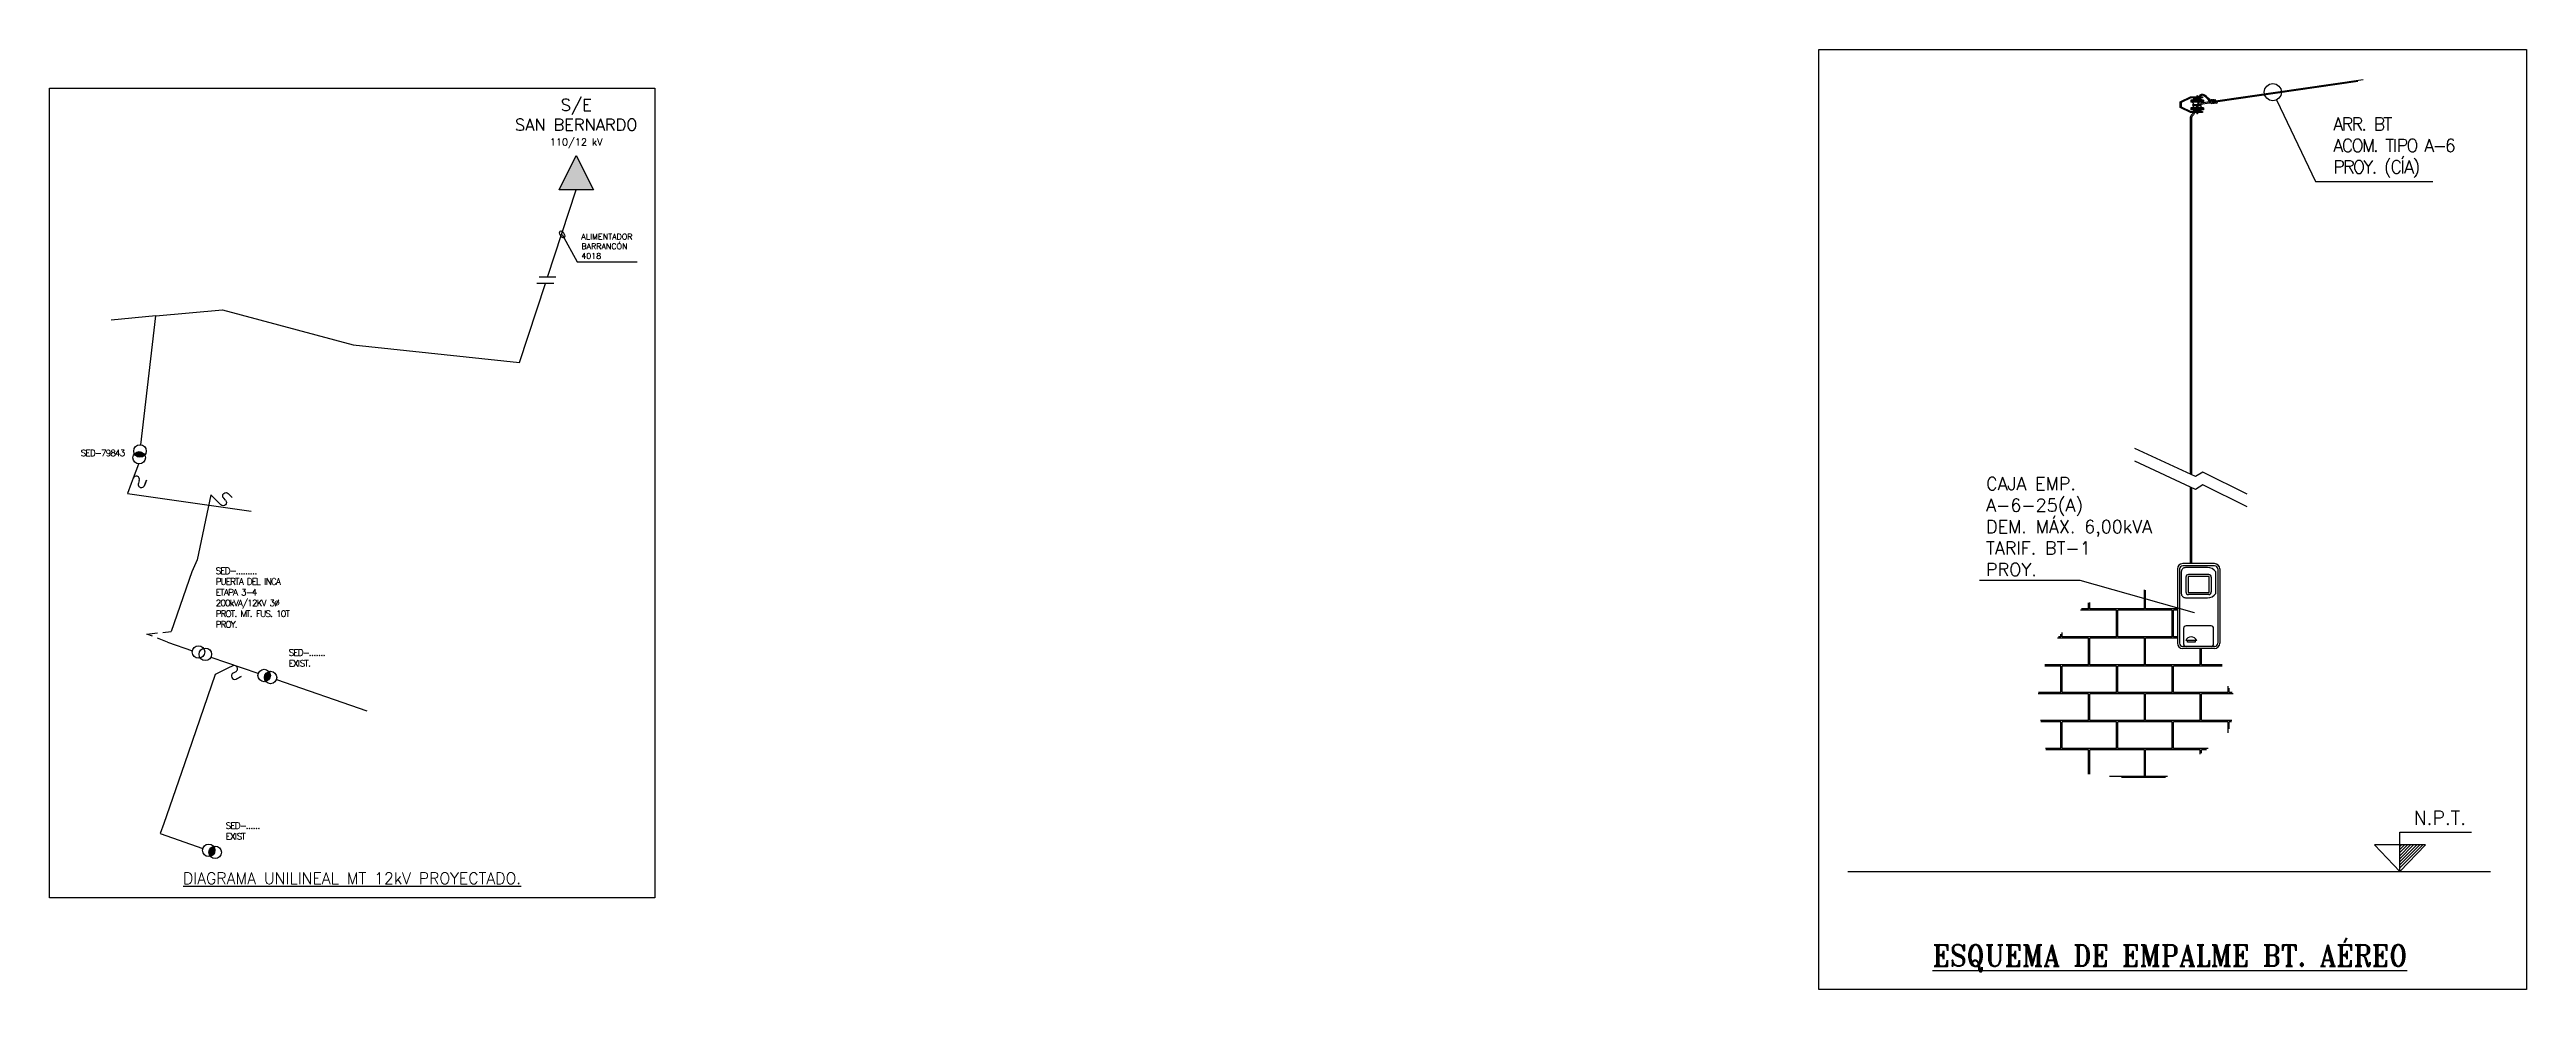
# Model space of a CAD drawing. Extents: x 0 to 336586, y 0 to 6284468.
# Drawn here: x 335885.4 to 336174.2, y 6277582.7 to 6277692.2 of the extents above; entities that cross this region are included whole.
import ezdxf
from ezdxf.enums import TextEntityAlignment as Align

# ---------------------------------------------------------------- set-up
doc = ezdxf.new("R2010")
doc.units = 0
doc.header["$LTSCALE"] = 5
doc.linetypes.add('DIVIDEX2', pattern=[2.5, 1, -0.5, 0, -0.5, 0, -0.5])
doc.linetypes.add('HIDDEN', pattern=[0.375, 0.25, -0.125])
for name, color, linetype in [('COTAS', 11, 'Continuous'), ('EQUIPOS', 240, 'Continuous'), ('EQUIPOS_E', 240, 'Continuous'), ('EQUIPOS_P', 240, 'Continuous'), ('FORMATO', 20, 'Continuous'), ('LMT_A_P', 10, 'DIVIDEX2'), ('TEXTO', 2, 'Continuous')]:
    doc.layers.add(name, color=color, linetype=linetype)
doc.styles.add('ROMANS', font='romans.shx', dxfattribs={"height": 1})
doc.styles.add('ROMANT', font='romant.shx', dxfattribs={"height": 2})
doc.dimstyles.new('Romans', dxfattribs={"dimtxt": 0.9, "dimasz": 0.9, "dimexe": 2.5, "dimexo": 2.5, "dimgap": 1.2, "dimtad": 0, "dimtih": 1, "dimtoh": 1, "dimdec": 0, "dimzin": 0, "dimdsep": 46, "dimtxsty": 'ROMANS', "dimcen": 0, "dimclrd": 11, "dimclre": 11, "dimclrt": 256, "dimadec": 0, "dimazin": 0, "dimtfac": 1, "dimtdec": 0, "dimtofl": 0, "dimtmove": 0, "dimatfit": 3, "dimfxlon": 1, "dimtolj": 1, "dimtzin": 0, "dimarcsym": 0})

# ---------------------------------------------------------------- blocks, each defined once
blk = doc.blocks.new('_DotBlank')
at = {"color": 0, "linetype": 'ByBlock', "lineweight": -2}
blk.add_line((-0.5, 0), (-1, 0), dxfattribs=at)
blk.add_circle((0, 0), 0.5, dxfattribs=at)
blk = doc.blocks.new('207')
blk.add_lwpolyline([(0, 2.5), (-2, -1.5), (2, -1.5)], close=True)
blk.add_solid([(0, 2.5), (-2, -1.5), (2, -1.5), (-2, -1.5)])
blk = doc.blocks.new('ELLIP')
at = {"color": 0, "lineweight": -2}
blk.add_line((-0.5, 0), (-1, 0), dxfattribs=at)
at = {"color": 0}
blk.add_ellipse((0, 0), major_axis=(0.5, 0), ratio=0.537857, dxfattribs=at)
blk = doc.blocks.new('2')
for p, q in [((-0.6875, -0.9375), (-0.0625, 0.9375)), ((0.0625, -0.9375), (0.6875, 0.9375))]:
    blk.add_line(p, q)
blk = doc.blocks.new('TRAF-A_E')
at = {"layer": 'EQUIPOS_E'}
h = blk.add_hatch(color=256, dxfattribs=at)
edge = h.paths.add_edge_path()
edge.add_arc((-0.75, 0), 1.45, 303.13642, 357.49371)
edge.add_arc((-0.75, 0), 1.45, 357.40396, 416.95333)
edge.add_arc((0.83, 0), 1.45, 123.13642, 180)
edge.add_arc((0.83, 0), 1.45, 180, 236.86358)
for centre in [(-0.75, 0), (0.83, 0)]:
    blk.add_circle(centre, 1.45, dxfattribs=at)
blk = doc.blocks.new('SF-M_E')
at = {"layer": 'EQUIPOS_E', "flags": 128}
blk.add_lwpolyline([(-0.65, 3.09), (-1.94, 3.09)], close=True, dxfattribs=at)
for points in [[(-1.3, 1.52), (-0.65, 1.58)], [(-1.3, 0), (0, 0)]]:
    blk.add_lwpolyline(points, dxfattribs=at)
at = {"layer": 'EQUIPOS_E'}
for centre, start, end in [((-1.3, 0.76), 90, 270), ((-0.65, 2.33), 270, 90)]:
    blk.add_arc(centre, 0.759, start, end, dxfattribs=at)
blk = doc.blocks.new('*U433')
at = {"layer": 'EQUIPOS_E', "flags": 128}
blk.add_lwpolyline([(-0.68, 3.09), (-1.97, 3.07)], close=True, dxfattribs=at)
for points in [[(-1.31, 1.51), (-0.66, 1.57)], [(-1.3, -0.01), (0, 0)]]:
    blk.add_lwpolyline(points, dxfattribs=at)
at = {"layer": 'EQUIPOS_E'}
for centre, start, end in [((-1.31, 0.75), 90.59052, 270.59052), ((-0.67, 2.33), 270.59052, 90.59052)]:
    blk.add_arc(centre, 0.759, start, end, dxfattribs=at)
blk = doc.blocks.new('TRAF-A_P')
at = {"layer": 'EQUIPOS_E'}
for centre in [(-0.83, 0), (0.83, 0)]:
    blk.add_circle(centre, 1.45, dxfattribs=at)

msp = doc.modelspace()

# ---------------------------------------------------------------- hatches: boundary and pattern name
h = msp.add_hatch()
h.set_pattern_fill('AR-B816C', color=8, scale=0.016, style=0)
h.set_pattern_definition([(180, (335843.5437, 6276329.6513), (-3.2512, 3.2512), [6.35, -0.1524]), (180, (335846.795, 6276329.8037), (-3.2512, 3.2512), [6.35, -0.1524]), (90, (335843.5437, 6276329.6513), (3.2512, 3.2512), [-3.4036, 3.0988]), (90, (335843.696, 6276329.6513), (3.2512, 3.2512), [-3.4036, 3.0988])])
edge = h.paths.add_edge_path()
edge.add_arc((336134.121, 6277623.043), 0.618, 180, 270)
edge.add_line((336134.121, 6277622.425), (336137.831, 6277622.425))
edge.add_arc((336137.831, 6277623.043), 0.618, 270, 318.95743)
edge.add_line((336138.297, 6277622.637), (336138.495, 6277622.439))
edge.add_line((336138.495, 6277622.439), (336138.938, 6277618.755))
edge.add_line((336138.938, 6277618.755), (336140.56, 6277616.249))
edge.add_line((336140.56, 6277616.249), (336139.408, 6277612.611))
edge.add_line((336139.408, 6277612.611), (336136.726, 6277610.502))
edge.add_line((336136.726, 6277610.502), (336131.417, 6277606.891))
edge.add_line((336131.417, 6277606.891), (336118.588, 6277608.291))
edge.add_line((336118.588, 6277608.291), (336117.113, 6277616.47))
edge.add_line((336117.113, 6277616.47), (336118.514, 6277622.439))
edge.add_line((336118.514, 6277622.439), (336122.864, 6277627.671))
edge.add_line((336122.864, 6277627.671), (336128.984, 6277629.513))
edge.add_line((336128.984, 6277629.513), (336133.261, 6277628.039))
edge.add_line((336133.261, 6277628.039), (336133.503, 6277627.824))
edge.add_line((336133.503, 6277627.824), (336133.503, 6277623.043))

# ---------------------------------------------------------------- linework, layer by layer
at = {"color": 6}
for p, q in [((336136.543, 6277686.326), (336135.079, 6277686.326)), ((336135.079, 6277686.326), (336135.079, 6277686.106)), ((336136.543, 6277686.216), (336135.079, 6277686.216)), ((336136.543, 6277686.106), (336135.079, 6277686.106)), ((336136.543, 6277685.447), (336135.079, 6277685.447)), ((336135.079, 6277685.447), (336135.079, 6277685.228)), ((336136.543, 6277685.337), (336135.079, 6277685.337)), ((336136.543, 6277685.228), (336135.079, 6277685.228)), ((336136.268, 6277686.435), (336135.353, 6277686.435)), ((336135.353, 6277686.435), (336135.353, 6277686.326)), ((336135.353, 6277685.228), (336135.353, 6277685.118)), ((336136.268, 6277685.118), (336135.353, 6277685.118)), ((336135.756, 6277686.85), (336135.756, 6277686.721)), ((336135.866, 6277686.85), (336135.756, 6277686.85)), ((336135.756, 6277686.606), (336135.756, 6277686.435)), ((336135.756, 6277685.118), (336135.756, 6277685.031)), ((336135.756, 6277684.916), (336135.756, 6277684.758)), ((336135.866, 6277686.85), (336135.866, 6277686.721)), ((336135.866, 6277686.606), (336135.866, 6277686.435)), ((336135.866, 6277685.118), (336135.866, 6277685.031)), ((336135.866, 6277684.916), (336135.866, 6277684.758)), ((336136.268, 6277686.435), (336136.268, 6277686.326)), ((336136.268, 6277685.228), (336136.268, 6277685.118)), ((336136.543, 6277686.326), (336136.543, 6277686.106)), ((336136.543, 6277685.447), (336136.543, 6277685.228)), ((336135.866, 6277684.758), (336135.756, 6277684.758)), ((336159.446, 6277597.927), (336161.052, 6277599.533)), ((336159.446, 6277597.573), (336161.406, 6277599.533)), ((336159.446, 6277597.22), (336161.759, 6277599.533)), ((336159.446, 6277596.866), (336162.113, 6277599.533)), ((336159.446, 6277599.341), (336159.638, 6277599.533)), ((336159.446, 6277598.988), (336159.992, 6277599.533)), ((336159.446, 6277598.634), (336160.345, 6277599.533)), ((336159.446, 6277598.281), (336160.699, 6277599.533))]:
    msp.add_line(p, q, dxfattribs=at)
at = {"color": 6, "lineweight": -3}
for p, q in [((336133.503, 6277631.699), (336133.503, 6277623.043)), ((336133.75, 6277631.699), (336133.75, 6277623.043)), ((336137.831, 6277632.317), (336134.121, 6277632.317)), ((336137.831, 6277632.07), (336134.121, 6277632.07)), ((336134.492, 6277630.746), (336134.492, 6277629.02)), ((336137.151, 6277631.055), (336134.801, 6277631.055)), ((336137.46, 6277630.746), (336137.46, 6277629.02)), ((336138.202, 6277631.699), (336138.202, 6277623.043)), ((336138.449, 6277631.699), (336138.449, 6277623.043)), ((336137.151, 6277628.711), (336134.801, 6277628.711)), ((336134.226, 6277624.784), (336134.226, 6277622.957)), ((336137.442, 6277625.068), (336134.51, 6277625.068)), ((336137.726, 6277622.957), (336137.726, 6277624.784)), ((336137.831, 6277622.672), (336134.121, 6277622.672)), ((336137.831, 6277622.425), (336134.121, 6277622.425)), ((336135.754, 6277623.349), (336134.48, 6277623.349)), ((336137.442, 6277622.672), (336134.51, 6277622.672)), ((336134.671, 6277623.179), (336134.671, 6277623.349)), ((336135.563, 6277623.179), (336134.671, 6277623.179)), ((336135.563, 6277623.349), (336135.563, 6277623.179))]:
    msp.add_line(p, q, dxfattribs=at)
at = {"color": 6}
for points in [[(336137.952, 6277686.271), (336155.168, 6277688.747)], [(336137.965, 6277686.137), (336154.546, 6277688.543)], [(336135.337, 6277685.836), (336136.235, 6277685.836)], [(336135.337, 6277685.701), (336136.232, 6277685.701)], [(336136.128, 6277686.591), (336136.123, 6277686.529)], [(336136.193, 6277685.88), (336137.254, 6277686.034)], [(336136.298, 6277686.033), (336137.238, 6277686.168)], [(336137.364, 6277686.28), (336137.363, 6277686.261)], [(336137.508, 6277686.304), (336137.542, 6277686.024)], [(336137.653, 6277686.314), (336137.689, 6277686.024)], [(336137.8, 6277686.319), (336137.834, 6277686.042)], [(336137.826, 6277686.108), (336137.827, 6277686.108)], [(336135.008, 6277677.491), (336135.008, 6277642.738)], [(336135.168, 6277677.491), (336135.168, 6277642.663)], [(336135.008, 6277641.254), (336135.008, 6277632.425)], [(336135.168, 6277641.18), (336135.168, 6277632.425)], [(336159.446, 6277596.425), (336159.446, 6277601.034), (336167.812, 6277601.034)], [(336095.061, 6277596.425), (336170.002, 6277596.425)]]:
    msp.add_lwpolyline(points, dxfattribs=at)
for points in [[(336133.928, 6277685.566), (336135.067, 6277685.031), (336136.424, 6277685.031), (336136.424, 6277684.916), (336135.042, 6277684.916), (336133.813, 6277685.492), (336133.813, 6277686.145), (336135.042, 6277686.721), (336136.424, 6277686.721), (336136.424, 6277686.606), (336135.067, 6277686.606), (336133.928, 6277686.072)], [(336156.476, 6277599.533), (336159.446, 6277596.425), (336162.416, 6277599.533)]]:
    msp.add_lwpolyline(points, close=True, dxfattribs=at)
for points in [[(336135.4, 6277684.916, -0.0120882), (336135.296, 6277684.766)], [(336135.572, 6277684.916, -0.023831), (336135.368, 6277684.623)], [(336135.995, 6277686.581), (336135.991, 6277686.529, -0.1061521), (336135.472, 6277685.031, -0.1061521)], [(336136.128, 6277686.581), (336136.123, 6277686.519, -0.1053287), (336135.641, 6277685.031, -0.1053287)], [(336136.006, 6277686.73), (336136.006, 6277686.732, -0.458078), (336136.573, 6277687.003, -0.089343), (336136.874, 6277686.801), (336137.2, 6277686.485), (336137.337, 6277686.309, -0.1483711), (336137.367, 6277686.231), (336137.378, 6277686.072, -1), (336137.246, 6277686.062), (336137.235, 6277686.205, 0.1483711), (336137.222, 6277686.241), (336137.101, 6277686.397), (336136.782, 6277686.706, 0.089343), (336136.52, 6277686.882, 0.4217339), (336136.145, 6277686.73)], [(336138.168, 6277686.16, -1.1939851), (336137.821, 6277686.15), (336137.799, 6277686.326)], [(336137.946, 6277686.324), (336137.965, 6277686.137, 1.3182789)], [(336138.028, 6277686.144, -1.7421528), (336137.965, 6277686.137)], [(336135.296, 6277684.766, 0.2414025), (336135.008, 6277684.303), (336135.008, 6277677.439)], [(336135.368, 6277684.623, 0.2303264), (336135.168, 6277684.296), (336135.168, 6277677.491)]]:
    msp.add_lwpolyline(points, format="xyb", dxfattribs=at)
at = {"color": 11}
for points in [[(336145.493, 6277685.463), (336149.597, 6277676.839), (336163.281, 6277676.839)], [(336135.486, 6277626.571), (336122.178, 6277630.348), (336110.443, 6277630.348)]]:
    msp.add_lwpolyline(points, dxfattribs=at)
at = {"color": 2}
for points in [[(336141.622, 6277640.41), (336136.471, 6277642.984), (336135.612, 6277642.456), (336128.546, 6277645.756)], [(336141.622, 6277638.926), (336136.471, 6277641.5), (336135.612, 6277640.972), (336128.546, 6277644.272)]]:
    msp.add_lwpolyline(points, dxfattribs=at)
at = {"color": 6}
msp.add_lwpolyline([(336137.009, 6277631.857), (336134.461, 6277631.857, 0.4142136), (336133.957, 6277631.352), (336133.957, 6277628.853, 0.4142136), (336134.461, 6277628.348), (336137.009, 6277628.348, 0.2665518), (336137.997, 6277628.853), (336137.997, 6277631.352, 0.2665518)], format="xyb", close=True, dxfattribs=at)
at = {"color": 6, "lineweight": -3}
msp.add_lwpolyline([(336137.209, 6277630.804), (336134.743, 6277630.804), (336134.743, 6277628.962), (336137.209, 6277628.962)], close=True, dxfattribs=at)
at = {"color": 11, "linetype": 'ByBlock', "const_width": 0.09}
msp.add_lwpolyline([(336135.475, 6277626.574, 1), (336135.497, 6277626.568, 1)], format="xyb", close=True, dxfattribs=at)
at = {"color": 6}
for centre, radius, start, end in [((336135.113, 6277685.777), 0.331, 10.31478, 96.02558), ((336135.113, 6277685.777), 0.331, 263.97442, 346.8384), ((336135.347, 6277685.768), 0.0682, 98.68691, 261.31309), ((336136.508, 6277685.777), 0.331, 83.97442, 169.68522), ((336136.508, 6277685.777), 0.331, 193.16115, 276.02558), ((336136.223, 6277685.769), 0.0682, 277.59146, 79.42165), ((336137.203, 6277686.199), 0.0554, 80.49503, 90), ((336137.436, 6277686.292), 0.0731, 4.17326, 189.28316), ((336137.451, 6277686.072), 0.073, 180.68287, 193.45575), ((336137.461, 6277686.047), 0.0809, 174.38119, 352.40007), ((336137.581, 6277686.304), 0.073, 6.11733, 188.02129), ((336137.613, 6277686.044), 0.0731, 178.41841, 195.72021), ((336137.614, 6277686.039), 0.0732, 182.45657, 11.68205), ((336137.727, 6277686.313), 0.0731, 4.43333, 189.70529), ((336137.76, 6277686.048), 0.0745, 175.50993, 18.62869), ((336137.873, 6277686.322), 0.0733, 2.13566, 192.00296)]:
    msp.add_arc(centre, radius, start, end, dxfattribs=at)
at = {"color": 6, "lineweight": -3}
for centre, radius, start, end in [((336134.121, 6277631.699), 0.618, 90, 180), ((336134.121, 6277631.699), 0.371, 90, 180), ((336134.801, 6277630.746), 0.309, 90, 180), ((336137.151, 6277630.746), 0.309, 0, 90), ((336137.831, 6277631.699), 0.618, 0, 90), ((336137.831, 6277631.699), 0.371, 0, 90), ((336134.801, 6277629.02), 0.309, 180, 270), ((336137.151, 6277629.02), 0.309, 270, 0), ((336134.51, 6277624.784), 0.284, 90, 180), ((336137.442, 6277624.784), 0.284, 0, 90), ((336134.121, 6277623.043), 0.618, 180, 270), ((336134.121, 6277623.043), 0.371, 180, 270), ((336134.51, 6277622.957), 0.284, 180, 270), ((336135.117, 6277623.092), 0.687, 22.0303, 157.9697), ((336137.442, 6277622.957), 0.284, 270, 0), ((336137.831, 6277623.043), 0.618, 270, 0), ((336137.831, 6277623.043), 0.371, 270, 0)]:
    msp.add_arc(centre, radius, start, end, dxfattribs=at)
at = {"layer": 'FORMATO', "ltscale": 0.5}
msp.add_lwpolyline([(336091.679, 6277692.234), (336174.204, 6277692.234), (336174.204, 6277582.692), (336091.679, 6277582.692)], close=True, dxfattribs=at)
at = {"layer": 'LMT_A_P', "linetype": 'Continuous'}
for points in [[(335943.461, 6277665.696), (335946.813, 6277675.885)], [(335920.8, 6277657.819), (335940.195, 6277655.771), (335943.226, 6277664.985)], [(335897.806, 6277661.181), (335905.568, 6277661.886), (335920.8, 6277657.819)], [(335896.064, 6277646.161), (335897.806, 6277661.181), (335892.583, 6277660.707)], [(335894.915, 6277641.667), (335894.479, 6277640.505), (335908.9, 6277638.417)], [(335904.921, 6277639.631), (335904.213, 6277640.348), (335902.632, 6277632.75), (335901.989, 6277631.356), (335899.598, 6277624.403)], [(335899.172, 6277623.164), (335902.066, 6277622.169)], [(335904.211, 6277621.432), (335909.704, 6277619.544)], [(335906.193, 6277620.122), (335904.71, 6277619.417), (335901.127, 6277608.994)], [(335911.86, 6277618.802), (335922.392, 6277615.182)], [(335901.127, 6277608.994), (335898.733, 6277602.032), (335898.323, 6277600.848)], [(335898.323, 6277600.848), (335903.274, 6277599.131)]]:
    msp.add_lwpolyline(points, dxfattribs=at)
at = {"layer": 'LMT_A_P', "linetype": 'HIDDEN'}
for points in [[(335896.755, 6277624.111), (335899.598, 6277624.403)], [(335899.172, 6277623.164), (335896.755, 6277624.111)]]:
    msp.add_lwpolyline(points, dxfattribs=at)

# ---------------------------------------------------------------- block references
at = {"color": 11, "xscale": 2, "yscale": 2, "zscale": 2, "rotation": 115.4519376605086}
msp.add_blockref('_DotBlank', (336144.633, 6277687.269), dxfattribs=at)
at = {"layer": 'EQUIPOS', "linetype": 'Continuous', "xscale": -1}
msp.add_blockref('207', (335946.813, 6277677.384), dxfattribs=at)
at = {"layer": 'EQUIPOS', "ltscale": 5, "xscale": -1, "rotation": 71.59800427842391}
msp.add_blockref('2', (335943.344, 6277665.34), dxfattribs=at)
at = {"layer": 'EQUIPOS_E', "xscale": 0.5, "zscale": 0.5}
for name, p, yscale, rotation in [('TRAF-A_E', (335895.902, 6277645.032), 0.5, 83.052705548951), ('SF-M_E', (335894.915, 6277641.667), 0.5, 249.4627283555689), ('SF-M_E', (335904.921, 6277639.631), -0.5, 134.6172281636676)]:
    msp.add_blockref(name, p, dxfattribs=dict(at, yscale=yscale, rotation=rotation))
at = {"layer": 'EQUIPOS_E', "ltscale": 5, "xscale": 0.5, "yscale": 0.5, "zscale": 0.5, "rotation": 205.4021459696852}
msp.add_blockref('*U433', (335906.193, 6277620.122), dxfattribs=at)
at = {"layer": 'EQUIPOS_P', "ltscale": 5, "xscale": 0.5, "yscale": 0.5, "zscale": 0.5, "rotation": 341.1514258301278}
msp.add_blockref('TRAF-A_P', (335903.17, 6277621.89), dxfattribs=at)

# ---------------------------------------------------------------- texts
at = {"color": 6, "style": 'ROMANS'}
msp.add_text('N.P.T.', height=1.6, dxfattribs=at).set_placement((336161.055, 6277601.891))
at = {"layer": 'TEXTO', "style": 'ROMANT', "width": 0.9}
msp.add_text('%%UESQUEMA DE EMPALME BT. AÉREO', height=2.5, dxfattribs=at).set_placement((336132.638, 6277585.389), align=Align.CENTER)
at = {"layer": 'TEXTO', "style": 'ROMANS'}
for s, insert, char_height, attachment_point in [('{\\Fromant|c0;\\H1.667X;S/E\\PSAN BERNARDO\\P}110/12 kV', (335946.813, 6277680.759), 0.82875, 8), ('{\\T0.8;ARR. BT\\PACOM. TIPO A-6 \\PPROY. (CÍA)}', (336151.679, 6277677.307), 1.5, 7), ('{\\H0.9x;ALIMENTADOR\\PBARRANCÓN\\P4018}', (335947.411, 6277667.839), 0.75, 7), ('CAJA EMP.\\PA-6-25(A)\\PDEM. MÁX. 6,00kVA\\PTARIF. BT-1 \\PPROY.', (336111.194, 6277630.88), 1.5, 7), ('{\\Fromant|c0;\\H1.667x;\\LDIAGRAMA UNILINEAL MT 12kV PROYECTADO.}', (335920.686, 6277594.979), 0.8, 8)]:
    msp.add_mtext(s, dxfattribs=dict(at, insert=insert, char_height=char_height, attachment_point=attachment_point))
at = {"layer": 'TEXTO', "char_height": 0.75, "attachment_point": 7, "style": 'ROMANS', "bg_fill": 3, "box_fill_scale": 1, "bg_fill_color": 256, "bg_fill_transparency": 0}
for s, insert in [('{\\T0.8;SED-.......\\PEXIST.}', (335913.284, 6277620.33)), ('{\\T0.8;SED-......\\PEXIST}', (335905.942, 6277600.161))]:
    msp.add_mtext(s, dxfattribs=dict(at, insert=insert))

# ---------------------------------------------------------------- leaders
at = {"layer": 'COTAS', "ltscale": 5}
msp.add_leader([(335945.174, 6277670.683), (335946.922, 6277667.509), (335953.92, 6277667.509)], dimstyle='Romans', override={"dimldrblk": 'ELLIP'}, dxfattribs=at)

# ---------------------------------------------------------------- next in the draw order: block references
at = {"layer": 'EQUIPOS_E', "xscale": 0.5, "yscale": 0.5, "zscale": 0.5, "rotation": 342.5011317195193}
for p in [(335910.782, 6277619.173), (335904.325, 6277598.799)]:
    msp.add_blockref('TRAF-A_E', p, dxfattribs=at)

# ---------------------------------------------------------------- next in the draw order: texts
at = {"layer": 'TEXTO', "insert": (335889.054, 6277644.835), "char_height": 0.75, "attachment_point": 7, "style": 'ROMANS', "bg_fill": 3, "box_fill_scale": 1, "bg_fill_color": 256, "bg_fill_transparency": 0}
msp.add_mtext('{\\T0.8;SED-79843}', dxfattribs=at)

# ---------------------------------------------------------------- next in the draw order: linework, layer by layer
at = {"layer": 'FORMATO'}
msp.add_lwpolyline([(335885.405, 6277687.732), (335955.968, 6277687.732), (335955.968, 6277593.378), (335885.405, 6277593.378)], close=True, dxfattribs=at)
at = {"layer": 'LMT_A_P', "linetype": 'Continuous'}
msp.add_lwpolyline([(335895.764, 6277643.9), (335895.151, 6277642.296)], dxfattribs=at)

# ---------------------------------------------------------------- next in the draw order: texts
at = {"layer": 'TEXTO', "ltscale": 0.5, "insert": (335904.774, 6277624.858), "char_height": 0.75, "attachment_point": 7, "style": 'ROMANS', "bg_fill": 3, "box_fill_scale": 1.5, "bg_fill_color": 256, "bg_fill_true_color": 13158600, "bg_fill_transparency": 0}
msp.add_mtext('{\\T0.8;SED-.........\\PPUERTA DEL INCA \\PETAPA 3-4\\P200kVA/12KV 3Ø\\PPROT. MT. FUS. 10T\\PPROY.}', dxfattribs=at)

doc.saveas('drawing.dxf')
